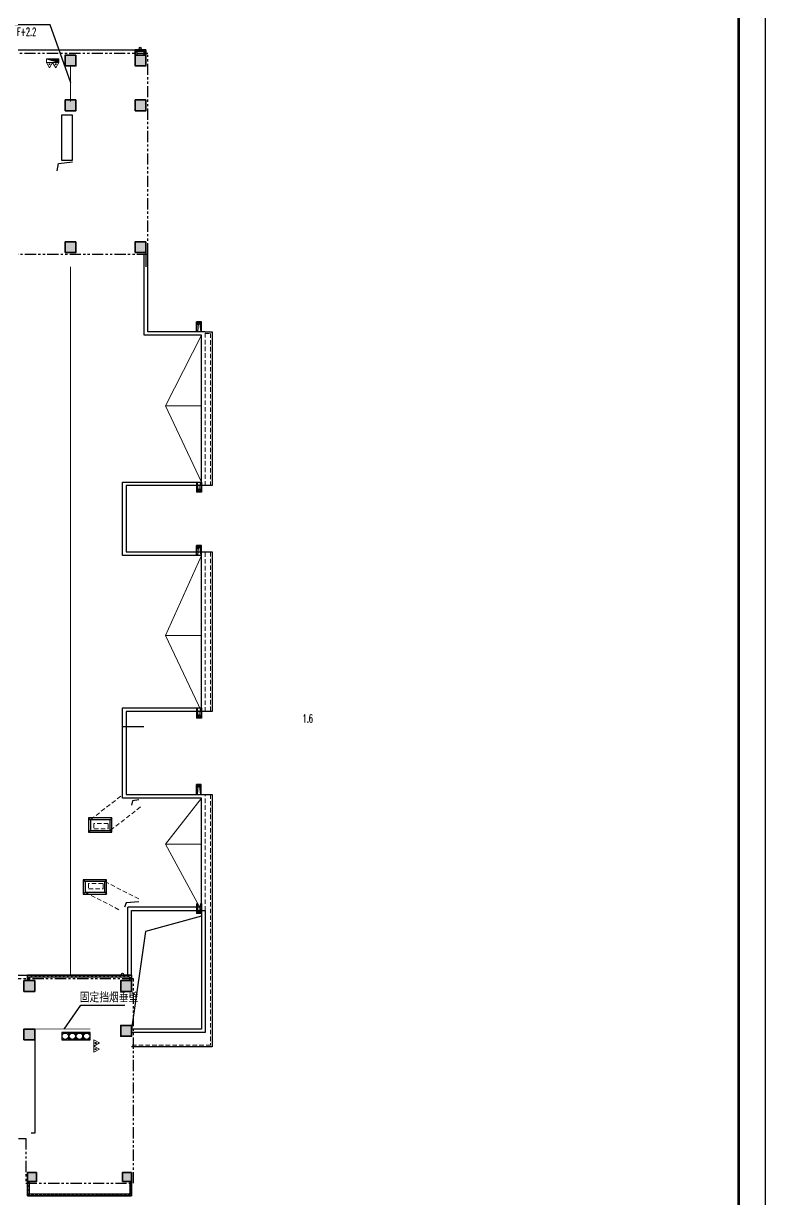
# Model space of a CAD drawing. Extents: x 196430 to 818205, y 904526 to 1974626.
# Drawn here: x 776838 to 818205, y 1124288 to 1189858 of the extents above; entities that cross this region are included whole.
import ezdxf

# ---------------------------------------------------------------- set-up
doc = ezdxf.new("R2010")
doc.units = 0
doc.header["$LTSCALE"] = 1000
doc.header["$MEASUREMENT"] = 0
for name, pattern in [('arch-1#教学楼$0$( Hidden )', [0.375, 0.25, -0.125]), ('arch-1#教学楼$0$DASH', [0.35, 0.25, -0.1]), ('arch-1#教学楼$0$PHANTOM2', [1.25, 0.625, -0.125, 0.125, -0.125, 0.125, -0.125])]:
    doc.linetypes.add(name, pattern=pattern)
for name, color, linetype in [('arch', 8, 'Continuous'), ('arch-1#教学楼$0$_0', 8, 'Continuous'), ('arch-1#教学楼$0$A-FINI', 8, 'Continuous'), ('arch-1#教学楼$0$DIM_LEAD', 8, 'Continuous'), ('arch-1#教学楼$0$line', 8, 'Continuous'), ('arch-1#教学楼$0$LVTRY', 8, 'Continuous'), ('arch-1#教学楼$0$WALL_METAL', 8, 'Continuous'), ('arch-1#教学楼$0$WATER', 8, 'Continuous'), ('arch-1#教学楼$0$保温', 8, 'Continuous'), ('arch-1#教学楼$0$挡烟垂壁', 8, 'Continuous'), ('arch-1#教学楼$0$条件', 8, 'Continuous'), ('arch-1#教学楼$0$柱填充', 8, 'Continuous'), ('arch-1#教学楼$0$设备标注', 8, 'Continuous'), ('FRAME', 7, 'Continuous')]:
    doc.layers.add(name, color=color, linetype=linetype)
for name, color, linetype, lineweight in [('arch-1#教学楼$0$3T_GLASS', 8, 'Continuous', 0), ('arch-1#教学楼$0$HV-fm', 8, 'Continuous', 18), ('arch-1#教学楼$0$PUB_TITLE', 8, 'Continuous', 25), ('arch-1#教学楼$0$STAIR', 8, 'Continuous', 25), ('arch-1#教学楼$0$WINDOW', 8, 'Continuous', 25), ('arch-1#教学楼$0$砼柱', 8, 'Continuous', 35), ('arch-1#教学楼$0$细线', 8, 'Continuous', 13), ('PUB_TITLE', 4, 'Continuous', 25)]:
    doc.layers.add(name, color=color, linetype=linetype, lineweight=lineweight)
doc.styles.add('arch-1#教学楼$0$_THVAC_DIM', font='SIMPLEX', dxfattribs={"width": 0.8, "height": 3.5, "bigfont": 'HZTXT'})
doc.styles.add('arch-1#教学楼$0$Standard', font='gbenor.shx', dxfattribs={"bigfont": 'gbcbig.shx'})
doc.linetypes.add('arch-1#教学楼$0$XH_LINE', pattern='A,2,-0.2,["XH",arch-1#教学楼$0$Standard,S=0.15,R=0,X=-0.15,Y=-0.08],-0.15', length=2.35)

# ---------------------------------------------------------------- blocks, each defined once
blk = doc.blocks.new('arch-1#教学楼$0$Z5')
at = {"layer": 'arch-1#教学楼$0$砼柱', "lineweight": 35}
for points in [[(981954, -686864), (981354, -686864), (981354, -687464), (981954, -687464)], [(985854, -686864), (985254, -686864), (985254, -687464), (985854, -687464)], [(981954, -689364), (981354, -689364), (981354, -689964), (981954, -689964)], [(985854, -689364), (985254, -689364), (985254, -689964), (985854, -689964)], [(981954, -697264), (981354, -697264), (981354, -697864), (981954, -697864)], [(985854, -697264), (985254, -697264), (985254, -697864), (985854, -697864)], [(979654, -738464), (979054, -738464), (979054, -739064), (979654, -739064)], [(985054, -738464), (984454, -738464), (984454, -739064), (985054, -739064)], [(979654, -741164), (979054, -741164), (979054, -741764), (979654, -741764)], [(985054, -740964), (984454, -740964), (984454, -741564), (985054, -741564)], [(979754, -749164), (979254, -749164), (979254, -749664), (979754, -749664)], [(985054, -749164), (984554, -749164), (984554, -749664), (985054, -749664)]]:
    blk.add_lwpolyline(points, close=True, dxfattribs=at)
blk = doc.blocks.new('arch-1#教学楼$0$4zw')
at = {"layer": 'arch-1#教学楼$0$柱填充'}
h = blk.add_hatch(color=251, dxfattribs=at)
h.dxf.hatch_style = 1
h.paths.add_polyline_path([(5476757, 210835), (5476157, 210835), (5476157, 210235), (5476757, 210235)])
h.paths.add_polyline_path([(5472857, 210835), (5472257, 210835), (5472257, 210235), (5472857, 210235)])
h.paths.add_polyline_path([(5461457, 210935), (5460857, 210935), (5460857, 210235), (5461457, 210235)])
h.paths.add_polyline_path([(5464757, 210935), (5464157, 210935), (5464157, 210235), (5464757, 210235)])
h.paths.add_polyline_path([(5464757, 221235), (5464157, 221235), (5464157, 220635), (5464757, 220635)])
h.paths.add_polyline_path([(5464757, 218735), (5464157, 218735), (5464157, 218035), (5464757, 218035)])
h.paths.add_polyline_path([(5461457, 221235), (5460857, 221235), (5460857, 220635), (5461457, 220635)])
h.paths.add_polyline_path([(5461457, 218735), (5460857, 218735), (5460857, 218035), (5461457, 218035)])
h.paths.add_polyline_path([(5452157, 221235), (5451557, 221235), (5451557, 220635), (5452157, 220635)])
h.paths.add_polyline_path([(5452157, 218735), (5451557, 218735), (5451557, 218035), (5452157, 218035)])
h.paths.add_polyline_path([(5452157, 210935), (5451557, 210935), (5451557, 210235), (5452157, 210235)])
h.paths.add_polyline_path([(5472857, 218735), (5472257, 218735), (5472257, 218135), (5472857, 218135)])
h.paths.add_polyline_path([(5476757, 218735), (5476157, 218735), (5476157, 218135), (5476757, 218135)])
h.paths.add_polyline_path([(5472857, 221235), (5472257, 221235), (5472257, 220635), (5472857, 220635)])
h.paths.add_polyline_path([(5476757, 221235), (5476157, 221235), (5476157, 220635), (5476757, 220635)])
h.paths.add_polyline_path([(5442857, 221235), (5442257, 221235), (5442257, 220635), (5442857, 220635)])
h.paths.add_polyline_path([(5442857, 218735), (5442257, 218735), (5442257, 218035), (5442857, 218035)])
h.paths.add_polyline_path([(5442857, 210935), (5442257, 210935), (5442257, 210235), (5442857, 210235)])
h.paths.add_polyline_path([(5433557, 221235), (5432957, 221235), (5432957, 220635), (5433557, 220635)])
h.paths.add_polyline_path([(5433557, 218735), (5432957, 218735), (5432957, 218035), (5433557, 218035)])
h.paths.add_polyline_path([(5433557, 210935), (5432957, 210935), (5432957, 210235), (5433557, 210235)])
h.paths.add_polyline_path([(5424257, 221235), (5423657, 221235), (5423657, 220635), (5424257, 220635)])
h.paths.add_polyline_path([(5424257, 218735), (5423657, 218735), (5423657, 218035), (5424257, 218035)])
h.paths.add_polyline_path([(5424257, 210935), (5423657, 210935), (5423657, 210235), (5424257, 210235)])
h.paths.add_polyline_path([(5418557, 218735), (5417957, 218735), (5417957, 218135), (5418557, 218135)])
h.paths.add_polyline_path([(5418557, 210835), (5417957, 210835), (5417957, 210235), (5418557, 210235)])
h.paths.add_polyline_path([(5415457, 218735), (5414857, 218735), (5414857, 218135), (5415457, 218135)])
h.paths.add_polyline_path([(5415457, 221235), (5414857, 221235), (5414857, 220635), (5415457, 220635)])
h.paths.add_polyline_path([(5415457, 210835), (5414857, 210835), (5414857, 210235), (5415457, 210235)])
h.paths.add_polyline_path([(5464757, 268135), (5464157, 268135), (5464157, 267435), (5464757, 267435)])
h.paths.add_polyline_path([(5464757, 276135), (5464157, 276135), (5464157, 275435), (5464757, 275435)])
h.paths.add_polyline_path([(5468657, 276135), (5468057, 276135), (5468057, 275435), (5468657, 275435)])
h.paths.add_polyline_path([(5468657, 278635), (5468057, 278635), (5468057, 278035), (5468657, 278035)])
h.paths.add_polyline_path([(5464757, 278635), (5464157, 278635), (5464157, 278035), (5464757, 278035)])
h.paths.add_polyline_path([(5478257, 276135), (5477657, 276135), (5477657, 275435), (5478257, 275435)])
h.paths.add_polyline_path([(5478257, 278635), (5477657, 278635), (5477657, 277935), (5478257, 277935)])
h.paths.add_polyline_path([(5478257, 268035), (5477657, 268035), (5477657, 267435), (5478257, 267435)])
h.paths.add_polyline_path([(5468657, 268035), (5468057, 268035), (5468057, 267435), (5468657, 267435)])
h.paths.add_polyline_path([(5455457, 278635), (5454857, 278635), (5454857, 278035), (5455457, 278035)])
h.paths.add_polyline_path([(5455457, 276135), (5454857, 276135), (5454857, 275435), (5455457, 275435)])
h.paths.add_polyline_path([(5455457, 268135), (5454857, 268135), (5454857, 267435), (5455457, 267435)])
h.paths.add_polyline_path([(5446157, 278635), (5445557, 278635), (5445557, 278035), (5446157, 278035)])
h.paths.add_polyline_path([(5446157, 276135), (5445557, 276135), (5445557, 275435), (5446157, 275435)])
h.paths.add_polyline_path([(5446157, 268135), (5445557, 268135), (5445557, 267435), (5446157, 267435)])
h.paths.add_polyline_path([(5436857, 278635), (5436257, 278635), (5436257, 278035), (5436857, 278035)])
h.paths.add_polyline_path([(5436857, 276135), (5436257, 276135), (5436257, 275435), (5436857, 275435)])
h.paths.add_polyline_path([(5436857, 268135), (5436257, 268135), (5436257, 267435), (5436857, 267435)])
h.paths.add_polyline_path([(5427557, 278635), (5426957, 278635), (5426957, 278035), (5427557, 278035)])
h.paths.add_polyline_path([(5427557, 276135), (5426957, 276135), (5426957, 275435), (5427557, 275435)])
h.paths.add_polyline_path([(5427557, 268135), (5426957, 268135), (5426957, 267435), (5427557, 267435)])
h.paths.add_polyline_path([(5424257, 278635), (5423657, 278635), (5423657, 278035), (5424257, 278035)])
h.paths.add_polyline_path([(5424257, 276135), (5423657, 276135), (5423657, 275435), (5424257, 275435)])
h.paths.add_polyline_path([(5424257, 268135), (5423657, 268135), (5423657, 267435), (5424257, 267435)])
h.paths.add_polyline_path([(5415457, 276135), (5414857, 276135), (5414857, 275435), (5415457, 275435)])
h.paths.add_polyline_path([(5415457, 278635), (5414857, 278635), (5414857, 277935), (5415457, 277935)])
h.paths.add_polyline_path([(5415457, 268135), (5414857, 268135), (5414857, 267435), (5415457, 267435)])
h.paths.add_polyline_path([(5415457, 166935), (5414857, 166935), (5414857, 166235), (5415457, 166235)])
h.paths.add_polyline_path([(5415457, 169635), (5414857, 169635), (5414857, 169035), (5415457, 169035)])
h.paths.add_polyline_path([(5424257, 169635), (5423657, 169635), (5423657, 169035), (5424257, 169035)])
h.paths.add_polyline_path([(5427557, 169635), (5426957, 169635), (5426957, 169035), (5427557, 169035)])
h.paths.add_polyline_path([(5424257, 166935), (5423657, 166935), (5423657, 166235), (5424257, 166235)])
h.paths.add_polyline_path([(5427557, 166935), (5426957, 166935), (5426957, 166235), (5427557, 166235)])
h.paths.add_polyline_path([(5427557, 159135), (5426957, 159135), (5426957, 158435), (5427557, 158435)])
h.paths.add_polyline_path([(5436857, 159135), (5436257, 159135), (5436257, 158435), (5436857, 158435)])
h.paths.add_polyline_path([(5436857, 169635), (5436257, 169635), (5436257, 169035), (5436857, 169035)])
h.paths.add_polyline_path([(5436857, 166935), (5436257, 166935), (5436257, 166235), (5436857, 166235)])
h.paths.add_polyline_path([(5446157, 169635), (5445557, 169635), (5445557, 169035), (5446157, 169035)])
h.paths.add_polyline_path([(5446157, 166935), (5445557, 166935), (5445557, 166235), (5446157, 166235)])
h.paths.add_polyline_path([(5446157, 159135), (5445557, 159135), (5445557, 158435), (5446157, 158435)])
h.paths.add_polyline_path([(5455457, 169635), (5454857, 169635), (5454857, 169035), (5455457, 169035)])
h.paths.add_polyline_path([(5455457, 166935), (5454857, 166935), (5454857, 166235), (5455457, 166235)])
h.paths.add_polyline_path([(5455457, 159135), (5454857, 159135), (5454857, 158435), (5455457, 158435)])
h.paths.add_polyline_path([(5464757, 169635), (5464157, 169635), (5464157, 169035), (5464757, 169035)])
h.paths.add_polyline_path([(5464757, 166935), (5464157, 166935), (5464157, 166335), (5464757, 166335)])
h.paths.add_polyline_path([(5464557, 159035), (5463957, 159035), (5463957, 158435), (5464557, 158435)])
h.paths.add_polyline_path([(5470657, 158935), (5470157, 158935), (5470157, 158435), (5470657, 158435)])
h.paths.add_polyline_path([(5470557, 166935), (5469957, 166935), (5469957, 166335), (5470557, 166335)])
h.paths.add_polyline_path([(5470557, 169635), (5469957, 169635), (5469957, 169035), (5470557, 169035)])
h.paths.add_polyline_path([(5475957, 167135), (5475357, 167135), (5475357, 166535), (5475957, 166535)])
h.paths.add_polyline_path([(5475957, 158935), (5475457, 158935), (5475457, 158435), (5475957, 158435)])
h.paths.add_polyline_path([(5415457, 159135), (5414857, 159135), (5414857, 158435), (5415457, 158435)])
h.paths.add_polyline_path([(5424257, 159135), (5423657, 159135), (5423657, 158435), (5424257, 158435)])
h.paths.add_polyline_path([(5475957, 169635), (5475357, 169635), (5475357, 169035), (5475957, 169035)])
at = {"layer": 'arch-1#教学楼$0$砼柱'}
blk.add_blockref('arch-1#教学楼$0$Z5', (4490903, 908100), dxfattribs=at)
blk = doc.blocks.new('arch-1#教学楼$0$wateroutlet')
at = {"layer": 'arch-1#教学楼$0$WATER'}
for p, q in [((917915, 751106), (917915, 751666)), ((918187, 751666), (917915, 751666)), ((917915, 751506), (917999, 751506)), ((917938, 751642), (917938, 751506)), ((917938, 751642), (918162, 751642)), ((918004, 751546), (917959, 751106)), ((918092, 751548), (918148, 751106)), ((918099, 751506), (918187, 751506)), ((918162, 751642), (918162, 751506)), ((918187, 751106), (918187, 751666))]:
    blk.add_line(p, q, dxfattribs=at)
blk.add_circle((918048, 751572), 55, dxfattribs=at)
blk.add_arc((918048, 751547), 44, 0.7795, 180.7795, dxfattribs=at)
blk = doc.blocks.new('arch-1#教学楼$0$ysg222')
at = {"layer": 'arch-1#教学楼$0$设备标注'}
blk.add_circle((5336660, 221621), 55, dxfattribs=at)
blk = doc.blocks.new('arch-1#教学楼$0$25149')
at = {"layer": 'arch-1#教学楼$0$STAIR'}
for points in [[(907001, 309030), (906601, 309030), (906601, 307450), (907001, 307450), (907001, 309030)], [(906601, 308250), (906601, 308650), (907001, 308650), (907001, 308250)], [(906601, 307850), (906601, 308250), (907001, 308250), (907001, 307850)], [(906601, 307450), (906601, 307850), (907001, 307850), (907001, 307450)]]:
    blk.add_lwpolyline(points, dxfattribs=at)
for centre in [(906801, 308850), (906801, 308450), (906801, 308055), (906801, 307655)]:
    blk.add_circle(centre, 176, dxfattribs=at)
blk = doc.blocks.new('arch-1#教学楼$0$WEQWESDA')
at = {"layer": 'arch-1#教学楼$0$HV-fm'}
h = blk.add_hatch(dxfattribs=at)
h.set_pattern_fill('ANSI31', angle=270, style=0)
h.set_pattern_definition([(315, (-693696.34586, 2541731.43045), (0.088388347648, 0.088388347648), [])])
edge = h.paths.add_edge_path()
edge.add_line((477846, 567113), (477846, 566912))
edge.add_line((477846, 566912), (478546, 566913))
edge.add_line((478546, 566913), (477846, 567113))
at = {"layer": 'arch-1#教学楼$0$HV-fm', "color": 7}
for p, q in [((477846, 567113), (477846, 566913)), ((477846, 567113), (478546, 566913)), ((478546, 567113), (477847, 567113)), ((478546, 567113), (478546, 566913))]:
    blk.add_line(p, q, dxfattribs=at)
at = {"layer": 'arch-1#教学楼$0$HV-fm', "color": 7, "linetype": 'arch-1#教学楼$0$XH_LINE', "ltscale": 1.5}
blk.add_lwpolyline([(478546, 566913), (477846, 566913)], dxfattribs=at)
blk = doc.blocks.new('arch-1#教学楼$0$37')
at = {"linetype": 'Continuous'}
for p, q in [((350, 606), (0, 0)), ((0, 0), (700, 0)), ((700, 0), (350, 606))]:
    blk.add_line(p, q, dxfattribs=at)
at = {"linetype": 'Continuous', "const_width": 210}
blk.add_lwpolyline([(455, 202), (245, 202)], dxfattribs=at)
blk = doc.blocks.new('arch-1#教学楼$0$WERWERSGFDFGFG')
at = {"layer": 'arch-1#教学楼$0$HV-fm', "color": 7, "linetype": 'arch-1#教学楼$0$XH_LINE', "ltscale": 1.5, "xscale": 0.5, "yscale": 0.5, "zscale": 0.5}
for p in [(477846, 567426), (478196, 567426)]:
    blk.add_blockref('arch-1#教学楼$0$37', p, dxfattribs=at)
blk = doc.blocks.new('arch-1#教学楼$0$xfs5')
at = {"layer": 'arch-1#教学楼$0$WINDOW'}
for name, p, rotation in [('arch-1#教学楼$0$WERWERSGFDFGFG', (4987631, 709954), 180.0000000020516), ('arch-1#教学楼$0$WEQWESDA', (4987632, 709640), 180.0000000020516), ('arch-1#教学楼$0$WERWERSGFDFGFG', (3944309, 565875), 270)]:
    blk.add_blockref(name, p, dxfattribs=dict(at, rotation=rotation))
blk = doc.blocks.new('arch-1#教学楼')
at = {"layer": 'arch-1#教学楼$0$条件'}
h = blk.add_hatch(dxfattribs=at)
h.set_pattern_fill('ANSI37', color=256, scale=100)
h.set_pattern_definition([(45, (-1364850.5, -1379252.37), (-112.2532015, 112.2532015), []), (135, (-1364850.5, -1379252.37), (-112.2532015, -112.2532015), [])])
h.paths.add_polyline_path([(5336475, 226885), (5336375, 226885), (5336375, 227185), (5336975, 227185), (5336975, 226885), (5336875, 226885), (5336875, 227085), (5336475, 227085)])
h = blk.add_hatch(dxfattribs=at)
h.set_pattern_fill('ANSI37', color=256, scale=100)
h.set_pattern_definition([(45, (-1370900.5, -1431052.37), (-112.2532015, 112.2532015), []), (135, (-1370900.5, -1431052.37), (-112.2532015, -112.2532015), [])])
h.paths.add_polyline_path([(5330475, 175285), (5330375, 175285), (5330375, 175585), (5336175, 175585), (5336175, 175285), (5336075, 175285), (5336075, 175485), (5330475, 175485)])
h = blk.add_hatch(dxfattribs=at)
h.set_pattern_fill('ANSI37', color=256, scale=100)
h.set_pattern_definition([(45, (-1370850.8, -1419852.37), (-112.2532015, 112.2532015), []), (135, (-1370850.8, -1419852.37), (-112.2532015, -112.2532015), [])])
h.paths.add_polyline_path([(5330475, 164085), (5330375, 164085), (5330375, 163285), (5336175, 163285), (5336175, 164085), (5336075, 164085), (5336075, 163385), (5330475, 163385)])
for points in [[(5336975, 226885), (5336975, 227185), (5336375, 227185), (5336375, 226885)], [(5332025, 220435), (5332108, 220853), (5332875, 220935)], [(5340075, 179385), (5340075, 185465), (5336175, 185465), (5335675, 185465), (5335675, 190485), (5340075, 190485), (5340075, 198985), (5335675, 198985), (5335675, 203085), (5340075, 203085), (5340075, 211265), (5336875, 211265), (5336875, 215785)], [(5340275, 211465), (5337075, 211465), (5337075, 215785)], [(5340675, 202885), (5335875, 202885), (5335875, 199185), (5340675, 199185)], [(5340675, 190285), (5335875, 190285), (5335875, 185665), (5340675, 185665)], [(5336574, 185365), (5336224, 185300), (5336175, 185065)], [(5336574, 179685), (5335880, 179614), (5335775, 179385)], [(5340075, 179385), (5340075, 179385), (5335975, 179385)], [(5336175, 175585), (5335975, 175585), (5335975, 179385)], [(5336175, 175585), (5336175, 179185), (5340075, 179185)], [(5340275, 179185), (5340275, 172385), (5336175, 172385)], [(5340075, 179185), (5340075, 172585), (5336175, 172585)], [(5340075, 179185), (5340075, 179185)], [(5340075, 179185), (5340275, 179185)], [(5340075, 178885), (5336942, 178014), (5336175, 172585)], [(5336175, 175285), (5336175, 175585), (5330375, 175585), (5330375, 175285)], [(5336075, 175285), (5336075, 175485), (5330475, 175485), (5330475, 175285)], [(5336175, 164085), (5336175, 163285), (5330375, 163285), (5330375, 164085)], [(5336075, 164085), (5336075, 163385), (5330475, 163385), (5330475, 164085)]]:
    blk.add_lwpolyline(points)
at = {"layer": 'arch-1#教学楼$0$3T_GLASS'}
for points in [[(5332775, 215085), (5332775, 175585)], [(5340075, 211265), (5338075, 207335), (5340075, 203085)], [(5338075, 207335), (5340075, 207335)], [(5340075, 198985), (5338075, 194535), (5340075, 190285)], [(5338075, 194535), (5340075, 194535)], [(5340075, 185465), (5338075, 182891), (5340075, 179185)], [(5338075, 182891), (5340075, 182891)]]:
    blk.add_lwpolyline(points, dxfattribs=at)
at = {"layer": 'arch-1#教学楼$0$_0'}
for points in [[(5333779, 184352), (5333779, 183552), (5335078, 183552), (5335078, 184352)], [(5333482, 180908), (5333482, 180108), (5334782, 180108), (5334782, 180908)]]:
    blk.add_lwpolyline(points, close=True, dxfattribs=at)
for points in [[(5333779, 184348), (5333879, 184252)], [(5333879, 184252), (5333879, 183652), (5334978, 183652), (5334978, 184252), (5333879, 184252)], [(5335078, 184352), (5334978, 184252)], [(5333879, 183652), (5333779, 183552)], [(5334978, 183652), (5335078, 183552)], [(5333482, 180908), (5333582, 180808)], [(5333582, 180808), (5333582, 180208), (5334682, 180208), (5334682, 180808), (5333582, 180808)], [(5334782, 180908), (5334682, 180808)], [(5333582, 180208), (5333482, 180108)], [(5334682, 180208), (5334782, 180108)], [(5330775, 171985), (5330775, 166785), (5330575, 166785)]]:
    blk.add_lwpolyline(points, dxfattribs=at)
at = {"layer": 'arch-1#教学楼$0$A-FINI'}
for points in [[(5275075, 227185), (5336975, 227185)], [(5336975, 215885), (5336975, 215085)], [(5275075, 175585), (5336175, 175585)], [(5330475, 175285), (5330375, 175285), (5330375, 175585), (5336175, 175585), (5336175, 175285), (5336075, 175285), (5336075, 175485), (5330475, 175485), (5330475, 175285)]]:
    blk.add_lwpolyline(points, dxfattribs=at)
at = {"layer": 'arch-1#教学楼$0$DIM_LEAD'}
for p, q in [((5331627, 228572), (5329680, 228572)), ((5332785, 225335), (5331627, 228572)), ((5335708, 189444), (5336850, 189444)), ((5332425, 172585), (5333345, 173915)), ((5333345, 173915), (5335808, 173915))]:
    blk.add_line(p, q, dxfattribs=at)
at = {"layer": 'arch-1#教学楼$0$LVTRY'}
blk.add_lwpolyline([(5332875, 221035), (5332875, 223535), (5332275, 223535), (5332275, 221035)], close=True, dxfattribs=at)
at = {"layer": 'arch-1#教学楼$0$PUB_TITLE'}
blk.add_lwpolyline([(5245367, 121668), (5371517, 121668), (5371517, 300018), (5245367, 300018)], close=True, dxfattribs=at)
at = {"layer": 'arch-1#教学楼$0$WALL_METAL'}
for points in [[(5336475, 226885), (5336375, 226885), (5336375, 227185), (5336975, 227185), (5336975, 226885), (5336875, 226885), (5336875, 227085), (5336475, 227085), (5336475, 226885)], [(5340275, 211465), (5340675, 211465), (5340675, 202885)], [(5340675, 199185), (5340675, 190285)], [(5340675, 185665), (5340675, 171585), (5336175, 171585)], [(5330475, 164085), (5330375, 164085), (5330375, 163285), (5336175, 163285), (5336175, 164085), (5336075, 164085), (5336075, 163385), (5330475, 163385), (5330475, 164085)]]:
    blk.add_lwpolyline(points, dxfattribs=at)
at = {"layer": 'arch-1#教学楼$0$保温', "linetype": 'arch-1#教学楼$0$PHANTOM2'}
for points in [[(5283975, 215785), (5337075, 215785), (5337075, 226985), (5274975, 226985), (5274975, 215785), (5281475, 215785), (5281475, 217885), (5283975, 217885), (5283975, 215785)], [(5330275, 163985), (5336275, 163985), (5336275, 166485), (5336275, 166485), (5336275, 166485), (5336275, 166485), (5336275, 175385), (5274975, 175385), (5274975, 165185), (5275775, 165185), (5275775, 165185), (5283975, 165185), (5283975, 163985), (5324875, 163985), (5324875, 166485), (5330275, 166485), (5330275, 163985)]]:
    blk.add_lwpolyline(points, dxfattribs=at)
at = {"layer": 'arch-1#教学楼$0$挡烟垂壁', "linetype": 'arch-1#教学楼$0$DASH', "const_width": 50}
for points in [[(5332775, 226285), (5332775, 224285)], [(5333875, 172585), (5330775, 172585)], [(5333875, 172585), (5330975, 172585)]]:
    blk.add_lwpolyline(points, dxfattribs=at)
at = {"layer": 'arch-1#教学楼$0$细线', "linetype": 'arch-1#教学楼$0$( Hidden )'}
for points in [[(5340275, 202885), (5340275, 211465)], [(5340275, 211365), (5340575, 211365), (5340575, 202885)], [(5340275, 179185), (5340275, 185665), (5336175, 185665), (5335875, 185665), (5335875, 190285), (5340275, 190285), (5340275, 199185), (5335875, 199185), (5335875, 202885), (5340275, 202885)], [(5340575, 199185), (5340575, 190285)], [(5335575, 185565), (5333879, 184252)], [(5340575, 185665), (5340575, 171685), (5336175, 171685)], [(5336674, 184965), (5334978, 183652)], [(5334682, 180808), (5336674, 179785)], [(5333582, 180208), (5335575, 179185)]]:
    blk.add_lwpolyline(points, dxfattribs=at)
for points in [[(5334079, 184052), (5334079, 183752), (5334878, 183752), (5334878, 184052)], [(5333782, 180708), (5333782, 180408), (5334582, 180408), (5334582, 180708)]]:
    blk.add_lwpolyline(points, close=True, dxfattribs=at)
at = {"layer": 'arch-1#教学楼$0$设备标注'}
blk.add_circle((5335674, 175651), 55, dxfattribs=at)
blk.add_blockref('arch-1#教学楼$0$4zw', (-139782, 5650))
at = {"layer": 'arch-1#教学楼$0$_0'}
for name, p in [('arch-1#教学楼$0$ysg222', (0, 5650)), ('arch-1#教学楼$0$xfs5', (822339, 83957))]:
    blk.add_blockref(name, p, dxfattribs=at)
at = {"layer": 'arch-1#教学楼$0$_0', "rotation": 90}
blk.add_blockref('arch-1#教学楼$0$25149', (5641325, -734616), dxfattribs=at)
at = {"layer": 'arch-1#教学楼$0$line'}
for p in [(4421887, -539641), (4421887, -552121), (4421872, -565441)]:
    blk.add_blockref('arch-1#教学楼$0$wateroutlet', p, dxfattribs=at)
at = {"layer": 'arch-1#教学楼$0$line', "xscale": -1, "rotation": 180}
for p in [(4421887, 954191), (4421887, 941591), (4421887, 930691)]:
    blk.add_blockref('arch-1#教学楼$0$wateroutlet', p, dxfattribs=at)
at = {"layer": 'arch-1#教学楼$0$DIM_LEAD', "color": 7, "style": 'arch-1#教学楼$0$_THVAC_DIM'}
for s, height, width, p in [('F+2.2', 446.2, 0.564706, (5329785, 227968)), ('1.6', 446.2, 0.564706, (5345715, 189676)), ('固定挡烟垂壁', 525, 0.8, (5333282, 174073))]:
    blk.add_text(s, height=height, dxfattribs=dict(at, width=width)).set_placement(p)
blk = doc.blocks.new('A0')
at = {"layer": 'PUB_TITLE', "color": 0}
blk.add_lwpolyline([(432928, 416554), (559078, 416554), (559078, 594904), (432928, 594904)], close=True, dxfattribs=at)
at = {"layer": 'PUB_TITLE', "color": 0, "const_width": 150}
blk.add_lwpolyline([(434428, 418054), (557578, 418054), (557578, 591154), (434428, 591154)], close=True, dxfattribs=at)

msp = doc.modelspace()

# ---------------------------------------------------------------- block references
at = {"layer": 'arch'}
msp.add_blockref('arch-1#教学楼', (-4553312, 961208), dxfattribs=at)
at = {"layer": 'FRAME'}
msp.add_blockref('A0', (259127, 666322), dxfattribs=at)

doc.saveas('drawing.dxf')
